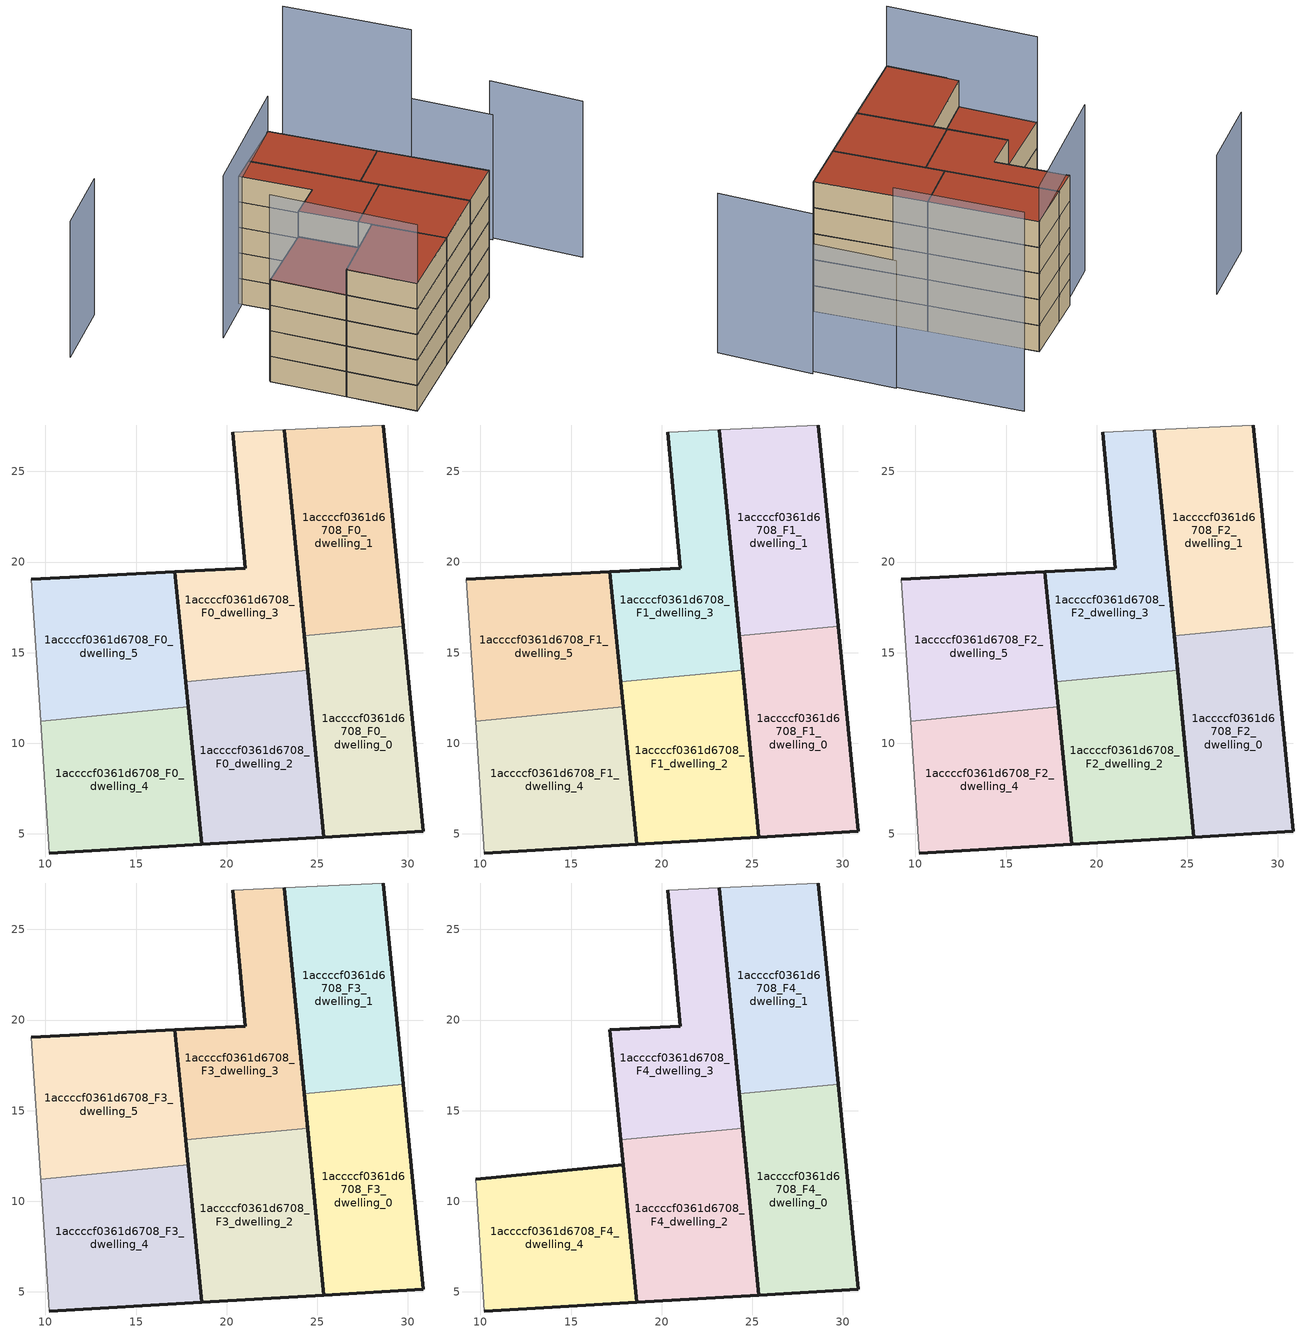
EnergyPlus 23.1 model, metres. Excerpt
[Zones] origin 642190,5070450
1accccf0361d6708_F0_dwelling_0
 floor ground (EU_floor_Construction): 30.83,5.14 29.73,16.47 24.28,15.94 25.36,4.83 z0
 wall outside (EU_wall_Construction): 29.73,16.47 30.83,5.14 25.36,4.83 24.28,15.94 z0:3
 wall to 1accccf0361d6708_F0_dwelling_1 (EU_wall_Construction): 24.28,15.94 29.73,16.47 z0:3
1accccf0361d6708_F0_dwelling_1
 floor ground (EU_floor_Construction): 29.73,16.47 28.64,27.56 23.17,27.3 24.28,15.94 z0
 wall outside (EU_wall_Construction): 24.28,15.94 23.17,27.3 / 28.64,27.56 29.73,16.47 z0:3
 wall adiabatic (EU_wall_Construction): 23.17,27.3 28.64,27.56 z0:3
1accccf0361d6708_F0_dwelling_2
 floor ground (EU_floor_Construction): 25.36,4.83 24.46,14.04 17.73,13.39 18.61,4.44 z0
 wall outside (EU_wall_Construction): 24.46,14.04 25.36,4.83 18.61,4.44 17.73,13.39 z0:3
 wall to 1accccf0361d6708_F0_dwelling_3 (EU_wall_Construction): 17.73,13.39 24.46,14.04 z0:3
1accccf0361d6708_F0_dwelling_3
 floor ground (EU_floor_Construction): 24.46,14.04 23.17,27.3 20.33,27.16 21.03,19.66 17.14,19.46 17.73,13.39 z0
 wall outside (EU_wall_Construction): 23.17,27.3 24.46,14.04 / 17.73,13.39 17.14,19.46 21.03,19.66 20.33,27.16 z0:3
 wall adiabatic (EU_wall_Construction): 20.33,27.16 23.17,27.3 z0:3
1accccf0361d6708_F0_dwelling_4
 floor ground (EU_floor_Construction): 18.61,4.44 17.87,12.01 9.74,11.22 10.22,3.95 z0
 wall outside (EU_wall_Construction): 17.87,12.01 18.61,4.44 10.22,3.95 z0:3
 wall adiabatic (EU_wall_Construction): 10.22,3.95 9.74,11.22 z0:3
 wall to 1accccf0361d6708_F0_dwelling_5 (EU_wall_Construction): 9.74,11.22 17.87,12.01 z0:3
1accccf0361d6708_F0_dwelling_5
 floor ground (EU_floor_Construction): 17.87,12.01 17.14,19.46 9.22,19.06 9.74,11.22 z0
 wall outside (EU_wall_Construction): 9.22,19.06 17.14,19.46 17.87,12.01 z0:3
 wall adiabatic (EU_wall_Construction): 9.74,11.22 9.22,19.06 z0:3
1accccf0361d6708_F1_dwelling_0
 floor to 1accccf0361d6708_F0_dwelling_0 (EU_floor_Construction): 30.83,5.14 29.73,16.47 24.28,15.94 25.36,4.83 z3
 wall outside (EU_wall_Construction): 29.73,16.47 30.83,5.14 25.36,4.83 24.28,15.94 z3:6
 wall to 1accccf0361d6708_F1_dwelling_1 (EU_wall_Construction): 24.28,15.94 29.73,16.47 z3:6
1accccf0361d6708_F1_dwelling_1
 floor to 1accccf0361d6708_F0_dwelling_1 (EU_floor_Construction): 29.73,16.47 28.64,27.56 23.17,27.3 24.28,15.94 z3
 wall outside (EU_wall_Construction): 24.28,15.94 23.17,27.3 / 28.64,27.56 29.73,16.47 z3:6
 wall adiabatic (EU_wall_Construction): 23.17,27.3 28.64,27.56 z3:6
1accccf0361d6708_F1_dwelling_2
 floor to 1accccf0361d6708_F0_dwelling_2 (EU_floor_Construction): 25.36,4.83 24.46,14.04 17.73,13.39 18.61,4.44 z3
 wall outside (EU_wall_Construction): 24.46,14.04 25.36,4.83 18.61,4.44 17.73,13.39 z3:6
 wall to 1accccf0361d6708_F1_dwelling_3 (EU_wall_Construction): 17.73,13.39 24.46,14.04 z3:6
1accccf0361d6708_F1_dwelling_3
 floor to 1accccf0361d6708_F0_dwelling_3 (EU_floor_Construction): 24.46,14.04 23.17,27.3 20.33,27.16 21.03,19.66 17.14,19.46 17.73,13.39 z3
 wall outside (EU_wall_Construction): 23.17,27.3 24.46,14.04 / 17.73,13.39 17.14,19.46 21.03,19.66 20.33,27.16 z3:6
 wall adiabatic (EU_wall_Construction): 20.33,27.16 23.17,27.3 z3:6
1accccf0361d6708_F1_dwelling_4
 floor to 1accccf0361d6708_F0_dwelling_4 (EU_floor_Construction): 18.61,4.44 17.87,12.01 9.74,11.22 10.22,3.95 z3
 wall outside (EU_wall_Construction): 17.87,12.01 18.61,4.44 10.22,3.95 z3:6
 wall adiabatic (EU_wall_Construction): 10.22,3.95 9.74,11.22 z3:6
 wall to 1accccf0361d6708_F1_dwelling_5 (EU_wall_Construction): 9.74,11.22 17.87,12.01 z3:6
1accccf0361d6708_F1_dwelling_5
 floor to 1accccf0361d6708_F0_dwelling_5 (EU_floor_Construction): 17.87,12.01 17.14,19.46 9.22,19.06 9.74,11.22 z3
 wall outside (EU_wall_Construction): 9.22,19.06 17.14,19.46 17.87,12.01 z3:6
 wall adiabatic (EU_wall_Construction): 9.74,11.22 9.22,19.06 z3:6
1accccf0361d6708_F2_dwelling_0
 floor to 1accccf0361d6708_F1_dwelling_0 (EU_floor_Construction): 30.83,5.14 29.73,16.47 24.28,15.94 25.36,4.83 z6
 wall outside (EU_wall_Construction): 29.73,16.47 30.83,5.14 25.36,4.83 24.28,15.94 z6:9
 wall to 1accccf0361d6708_F2_dwelling_1 (EU_wall_Construction): 24.28,15.94 29.73,16.47 z6:9
1accccf0361d6708_F2_dwelling_1
 floor to 1accccf0361d6708_F1_dwelling_1 (EU_floor_Construction): 29.73,16.47 28.64,27.56 23.17,27.3 24.28,15.94 z6
 wall outside (EU_wall_Construction): 24.28,15.94 23.17,27.3 / 28.64,27.56 29.73,16.47 z6:9
 wall adiabatic (EU_wall_Construction): 23.17,27.3 28.64,27.56 z6:9
1accccf0361d6708_F2_dwelling_2
 floor to 1accccf0361d6708_F1_dwelling_2 (EU_floor_Construction): 25.36,4.83 24.46,14.04 17.73,13.39 18.61,4.44 z6
 wall outside (EU_wall_Construction): 24.46,14.04 25.36,4.83 18.61,4.44 17.73,13.39 z6:9
 wall to 1accccf0361d6708_F2_dwelling_3 (EU_wall_Construction): 17.73,13.39 24.46,14.04 z6:9
1accccf0361d6708_F2_dwelling_3
 floor to 1accccf0361d6708_F1_dwelling_3 (EU_floor_Construction): 24.46,14.04 23.17,27.3 20.33,27.16 21.03,19.66 17.14,19.46 17.73,13.39 z6
 wall outside (EU_wall_Construction): 23.17,27.3 24.46,14.04 / 17.73,13.39 17.14,19.46 21.03,19.66 20.33,27.16 z6:9
 wall adiabatic (EU_wall_Construction): 20.33,27.16 23.17,27.3 z6:9
1accccf0361d6708_F2_dwelling_4
 floor to 1accccf0361d6708_F1_dwelling_4 (EU_floor_Construction): 18.61,4.44 17.87,12.01 9.74,11.22 10.22,3.95 z6
 wall outside (EU_wall_Construction): 17.87,12.01 18.61,4.44 10.22,3.95 z6:9
 wall adiabatic (EU_wall_Construction): 10.22,3.95 9.74,11.22 z6:9
 wall to 1accccf0361d6708_F2_dwelling_5 (EU_wall_Construction): 9.74,11.22 17.87,12.01 z6:9
1accccf0361d6708_F2_dwelling_5
 floor to 1accccf0361d6708_F1_dwelling_5 (EU_floor_Construction): 17.87,12.01 17.14,19.46 9.22,19.06 9.74,11.22 z6
 wall outside (EU_wall_Construction): 9.22,19.06 17.14,19.46 17.87,12.01 z6:9
 wall adiabatic (EU_wall_Construction): 9.74,11.22 9.22,19.06 z6:9
1accccf0361d6708_F3_dwelling_0
 floor to 1accccf0361d6708_F2_dwelling_0 (EU_floor_Construction): 30.83,5.14 29.73,16.47 24.28,15.94 25.36,4.83 z9
 wall outside (EU_wall_Construction): 29.73,16.47 30.83,5.14 25.36,4.83 24.28,15.94 z9:12
 wall to 1accccf0361d6708_F3_dwelling_1 (EU_wall_Construction): 24.28,15.94 29.73,16.47 z9:12
1accccf0361d6708_F3_dwelling_1
 floor to 1accccf0361d6708_F2_dwelling_1 (EU_floor_Construction): 29.73,16.47 28.64,27.56 23.17,27.3 24.28,15.94 z9
 wall outside (EU_wall_Construction): 24.28,15.94 23.17,27.3 / 28.64,27.56 29.73,16.47 z9:12
 wall adiabatic (EU_wall_Construction): 23.17,27.3 28.64,27.56 z9:12
1accccf0361d6708_F3_dwelling_2
 floor to 1accccf0361d6708_F2_dwelling_2 (EU_floor_Construction): 25.36,4.83 24.46,14.04 17.73,13.39 18.61,4.44 z9
 wall outside (EU_wall_Construction): 24.46,14.04 25.36,4.83 18.61,4.44 17.73,13.39 z9:12
 wall to 1accccf0361d6708_F3_dwelling_3 (EU_wall_Construction): 17.73,13.39 24.46,14.04 z9:12
1accccf0361d6708_F3_dwelling_3
 floor to 1accccf0361d6708_F2_dwelling_3 (EU_floor_Construction): 24.46,14.04 23.17,27.3 20.33,27.16 21.03,19.66 17.14,19.46 17.73,13.39 z9
 wall outside (EU_wall_Construction): 23.17,27.3 24.46,14.04 / 17.73,13.39 17.14,19.46 21.03,19.66 20.33,27.16 z9:12
 wall adiabatic (EU_wall_Construction): 20.33,27.16 23.17,27.3 z9:12
1accccf0361d6708_F3_dwelling_4
 floor to 1accccf0361d6708_F2_dwelling_4 (EU_floor_Construction): 18.61,4.44 17.87,12.01 9.74,11.22 10.22,3.95 z9
 wall outside (EU_wall_Construction): 17.87,12.01 18.61,4.44 10.22,3.95 z9:12
 wall adiabatic (EU_wall_Construction): 10.22,3.95 9.74,11.22 z9:12
 wall to 1accccf0361d6708_F3_dwelling_5 (EU_wall_Construction): 9.74,11.22 17.87,12.01 z9:12
1accccf0361d6708_F3_dwelling_5
 floor to 1accccf0361d6708_F2_dwelling_5 (EU_floor_Construction): 17.87,12.01 17.14,19.46 9.22,19.06 9.74,11.22 z9
 wall outside (EU_wall_Construction): 9.22,19.06 17.14,19.46 17.87,12.01 z9:12
 wall adiabatic (EU_wall_Construction): 9.74,11.22 9.22,19.06 z9:12
 roof outside (EU_roof_Construction): 17.14,19.46 17.87,12.01 9.74,11.22 9.22,19.06 z12
1accccf0361d6708_F4_dwelling_0
 floor to 1accccf0361d6708_F3_dwelling_0 (EU_floor_Construction): 30.83,5.14 29.73,16.47 24.28,15.94 25.36,4.83 z12
 wall outside (EU_wall_Construction): 29.73,16.47 30.83,5.14 25.36,4.83 24.28,15.94 z12:15
 wall to 1accccf0361d6708_F4_dwelling_1 (EU_wall_Construction): 24.28,15.94 29.73,16.47 z12:15
 roof outside (EU_roof_Construction): 29.73,16.47 30.83,5.14 25.36,4.83 24.28,15.94 z15
1accccf0361d6708_F4_dwelling_1
 floor to 1accccf0361d6708_F3_dwelling_1 (EU_floor_Construction): 29.73,16.47 28.64,27.56 23.17,27.3 24.28,15.94 z12
 wall outside (EU_wall_Construction): 24.28,15.94 23.17,27.3 / 28.64,27.56 29.73,16.47 z12:15
 wall adiabatic (EU_wall_Construction): 23.17,27.3 28.64,27.56 z12:15
 roof outside (EU_roof_Construction): 28.64,27.56 29.73,16.47 24.28,15.94 23.17,27.3 z15
1accccf0361d6708_F4_dwelling_2
 floor to 1accccf0361d6708_F3_dwelling_2 (EU_floor_Construction): 25.36,4.83 24.46,14.04 17.73,13.39 18.61,4.44 z12
 wall outside (EU_wall_Construction): 24.46,14.04 25.36,4.83 18.61,4.44 17.73,13.39 z12:15
 wall to 1accccf0361d6708_F4_dwelling_3 (EU_wall_Construction): 17.73,13.39 24.46,14.04 z12:15
 roof outside (EU_roof_Construction): 24.46,14.04 25.36,4.83 18.61,4.44 17.73,13.39 z15
1accccf0361d6708_F4_dwelling_3
 floor to 1accccf0361d6708_F3_dwelling_3 (EU_floor_Construction): 24.46,14.04 23.17,27.3 20.33,27.16 21.03,19.66 17.14,19.46 17.73,13.39 z12
 wall outside (EU_wall_Construction): 23.17,27.3 24.46,14.04 / 17.73,13.39 17.14,19.46 21.03,19.66 20.33,27.16 z12:15
 wall adiabatic (EU_wall_Construction): 20.33,27.16 23.17,27.3 z12:15
 roof outside (EU_roof_Construction): 23.17,27.3 24.46,14.04 17.73,13.39 17.14,19.46 21.03,19.66 20.33,27.16 z15
1accccf0361d6708_F4_dwelling_4
 floor to 1accccf0361d6708_F3_dwelling_4 (EU_floor_Construction): 18.61,4.44 17.87,12.01 9.74,11.22 10.22,3.95 z12
 wall outside (EU_wall_Construction): 9.74,11.22 17.87,12.01 18.61,4.44 10.22,3.95 z12:15
 wall adiabatic (EU_wall_Construction): 10.22,3.95 9.74,11.22 z12:15
 roof outside (EU_roof_Construction): 17.87,12.01 18.61,4.44 10.22,3.95 9.74,11.22 z15
shading: 40.77,-0.52 40.44,9.16 z0:18.4; 40.14,8.72 39.63,17.45 z0:14.7; 9.37,19.16 10.22,3.95 z0:21.9; 28.64,27.56 14.38,26.2 z0:19.1; 39.46,17.04 38.36,30.13 z0:22.9; 13.13,39.28 5.55,38.6 z0:16
[Building]
EU S2 Campaign: North Axis=0; Terrain=City; Solar Distribution=FullExterior
[Site:Location]
Lyon-Bron: Latitude=45.75; Longitude=5; Time Zone=1; Elevation=198
[SizingPeriod:WeatherFileDays]
AnnualSizingPeriod: Begin Month=1; Begin Day of Month=1; End Month=12; End Day of Month=31; Day of Week for Start Day=Monday; Use Weather File Daylight Saving Period=No; Use Weather File Rain and Snow Indicators=No
[MATERIAL]
EU_InternalMass_Material: Roughness=MediumRough; Thickness=0.1; Conductivity=1; Density=1800; Specific Heat=900; Thermal Absorptance=0.9; Solar Absorptance=0.7; Visible Absorptance=0.7
[MATERIAL:NOMASS] Roughness=MediumRough; Thermal Absorptance=0.9; Solar Absorptance=0.7; Visible Absorptance=0.7
Name | Thermal Resistance
EU_wall_NoMass | 0.776494
EU_roof_NoMass | 0.486893
EU_floor_NoMass | 0.421597
[CONSTRUCTION]
EU_wall_Construction: EU_wall_NoMass
EU_roof_Construction: EU_roof_NoMass
EU_floor_Construction: EU_floor_NoMass
EU_InternalMass_Construction: EU_InternalMass_Material
[ZONE] Type=1; Multiplier=1; Ceiling Height=autocalculate; Floor Area=autocalculate; Part of Total Floor Area=Yes
Name | Volume
1accccf0361d6708_F0_dwelling_0; 1accccf0361d6708_F1_dwelling_0; 1accccf0361d6708_F2_dwelling_0; 1accccf0361d6708_F3_dwelling_0; 1accccf0361d6708_F4_dwelling_0 | 185.112
1accccf0361d6708_F0_dwelling_1; 1accccf0361d6708_F1_dwelling_1; 1accccf0361d6708_F2_dwelling_1; 1accccf0361d6708_F3_dwelling_1; 1accccf0361d6708_F4_dwelling_1 | 185.128
1accccf0361d6708_F0_dwelling_2; 1accccf0361d6708_F1_dwelling_2; 1accccf0361d6708_F2_dwelling_2; 1accccf0361d6708_F3_dwelling_2; 1accccf0361d6708_F4_dwelling_2 | 185.106
1accccf0361d6708_F0_dwelling_3; 1accccf0361d6708_F1_dwelling_3; 1accccf0361d6708_F2_dwelling_3; 1accccf0361d6708_F3_dwelling_3; 1accccf0361d6708_F4_dwelling_3 | 185.104
1accccf0361d6708_F0_dwelling_4; 1accccf0361d6708_F1_dwelling_4; 1accccf0361d6708_F2_dwelling_4; 1accccf0361d6708_F3_dwelling_4; 1accccf0361d6708_F4_dwelling_4 | 185.116
1accccf0361d6708_F0_dwelling_5; 1accccf0361d6708_F1_dwelling_5; 1accccf0361d6708_F2_dwelling_5; 1accccf0361d6708_F3_dwelling_5 | 185.095
[INTERNALMASS] Construction=EU_InternalMass_Construction
Name | Zone or ZoneList | Surface Area
1accccf0361d6708_F0_dwelling_0_EU_InternalMass | 1accccf0361d6708_F0_dwelling_0 | 61.7042
1accccf0361d6708_F0_dwelling_1_EU_InternalMass | 1accccf0361d6708_F0_dwelling_1 | 61.7096
1accccf0361d6708_F0_dwelling_2_EU_InternalMass | 1accccf0361d6708_F0_dwelling_2 | 61.7024
1accccf0361d6708_F0_dwelling_3_EU_InternalMass | 1accccf0361d6708_F0_dwelling_3 | 61.7017
1accccf0361d6708_F0_dwelling_4_EU_InternalMass | 1accccf0361d6708_F0_dwelling_4 | 61.7052
1accccf0361d6708_F0_dwelling_5_EU_InternalMass | 1accccf0361d6708_F0_dwelling_5 | 61.6988
1accccf0361d6708_F1_dwelling_0_EU_InternalMass | 1accccf0361d6708_F1_dwelling_0 | 61.7042
1accccf0361d6708_F1_dwelling_1_EU_InternalMass | 1accccf0361d6708_F1_dwelling_1 | 61.7096
1accccf0361d6708_F1_dwelling_2_EU_InternalMass | 1accccf0361d6708_F1_dwelling_2 | 61.7024
1accccf0361d6708_F1_dwelling_3_EU_InternalMass | 1accccf0361d6708_F1_dwelling_3 | 61.7017
1accccf0361d6708_F1_dwelling_4_EU_InternalMass | 1accccf0361d6708_F1_dwelling_4 | 61.7052
1accccf0361d6708_F1_dwelling_5_EU_InternalMass | 1accccf0361d6708_F1_dwelling_5 | 61.6988
1accccf0361d6708_F2_dwelling_0_EU_InternalMass | 1accccf0361d6708_F2_dwelling_0 | 61.7042
1accccf0361d6708_F2_dwelling_1_EU_InternalMass | 1accccf0361d6708_F2_dwelling_1 | 61.7096
1accccf0361d6708_F2_dwelling_2_EU_InternalMass | 1accccf0361d6708_F2_dwelling_2 | 61.7024
1accccf0361d6708_F2_dwelling_3_EU_InternalMass | 1accccf0361d6708_F2_dwelling_3 | 61.7017
1accccf0361d6708_F2_dwelling_4_EU_InternalMass | 1accccf0361d6708_F2_dwelling_4 | 61.7052
1accccf0361d6708_F2_dwelling_5_EU_InternalMass | 1accccf0361d6708_F2_dwelling_5 | 61.6988
1accccf0361d6708_F3_dwelling_0_EU_InternalMass | 1accccf0361d6708_F3_dwelling_0 | 61.7042
1accccf0361d6708_F3_dwelling_1_EU_InternalMass | 1accccf0361d6708_F3_dwelling_1 | 61.7096
1accccf0361d6708_F3_dwelling_2_EU_InternalMass | 1accccf0361d6708_F3_dwelling_2 | 61.7024
1accccf0361d6708_F3_dwelling_3_EU_InternalMass | 1accccf0361d6708_F3_dwelling_3 | 61.7017
1accccf0361d6708_F3_dwelling_4_EU_InternalMass | 1accccf0361d6708_F3_dwelling_4 | 61.7052
1accccf0361d6708_F3_dwelling_5_EU_InternalMass | 1accccf0361d6708_F3_dwelling_5 | 61.6988
1accccf0361d6708_F4_dwelling_0_EU_InternalMass | 1accccf0361d6708_F4_dwelling_0 | 104.216
1accccf0361d6708_F4_dwelling_1_EU_InternalMass | 1accccf0361d6708_F4_dwelling_1 | 80.8888
1accccf0361d6708_F4_dwelling_2_EU_InternalMass | 1accccf0361d6708_F4_dwelling_2 | 61.7055
1accccf0361d6708_F4_dwelling_3_EU_InternalMass | 1accccf0361d6708_F4_dwelling_3 | 61.6979
1accccf0361d6708_F4_dwelling_4_EU_InternalMass | 1accccf0361d6708_F4_dwelling_4 | 61.7036
[OTHEREQUIPMENT] Fuel Type=Electricity; Design Level Calculation Method=Watts/Area; Power per Zone Floor Area=1; Fraction Latent=0; Fraction Radiant=0; Fraction Lost=0; Carbon Dioxide Generation Rate=0; EndUse Subcategory=EU_Step8_InternalGains
Name | Zone or ZoneList or Space or SpaceList | Schedule
EU_Step8_InternalGain_1accccf0361d6708_F0_dwelling_0_f000 | 1accccf0361d6708_F0_dwelling_0 | EU_Step8_GainSchedule_1accccf0361d6708_F0_dwelling_0_f000
EU_Step8_InternalGain_1accccf0361d6708_F0_dwelling_1_f000 | 1accccf0361d6708_F0_dwelling_1 | EU_Step8_GainSchedule_1accccf0361d6708_F0_dwelling_1_f000
EU_Step8_InternalGain_1accccf0361d6708_F0_dwelling_2_f000 | 1accccf0361d6708_F0_dwelling_2 | EU_Step8_GainSchedule_1accccf0361d6708_F0_dwelling_2_f000
EU_Step8_InternalGain_1accccf0361d6708_F0_dwelling_3_f000 | 1accccf0361d6708_F0_dwelling_3 | EU_Step8_GainSchedule_1accccf0361d6708_F0_dwelling_3_f000
EU_Step8_InternalGain_1accccf0361d6708_F0_dwelling_4_f000 | 1accccf0361d6708_F0_dwelling_4 | EU_Step8_GainSchedule_1accccf0361d6708_F0_dwelling_4_f000
EU_Step8_InternalGain_1accccf0361d6708_F0_dwelling_5_f000 | 1accccf0361d6708_F0_dwelling_5 | EU_Step8_GainSchedule_1accccf0361d6708_F0_dwelling_5_f000
EU_Step8_InternalGain_1accccf0361d6708_F1_dwelling_0_f000 | 1accccf0361d6708_F1_dwelling_0 | EU_Step8_GainSchedule_1accccf0361d6708_F1_dwelling_0_f000
EU_Step8_InternalGain_1accccf0361d6708_F1_dwelling_1_f000 | 1accccf0361d6708_F1_dwelling_1 | EU_Step8_GainSchedule_1accccf0361d6708_F1_dwelling_1_f000
EU_Step8_InternalGain_1accccf0361d6708_F1_dwelling_2_f000 | 1accccf0361d6708_F1_dwelling_2 | EU_Step8_GainSchedule_1accccf0361d6708_F1_dwelling_2_f000
EU_Step8_InternalGain_1accccf0361d6708_F1_dwelling_3_f000 | 1accccf0361d6708_F1_dwelling_3 | EU_Step8_GainSchedule_1accccf0361d6708_F1_dwelling_3_f000
EU_Step8_InternalGain_1accccf0361d6708_F1_dwelling_4_f000 | 1accccf0361d6708_F1_dwelling_4 | EU_Step8_GainSchedule_1accccf0361d6708_F1_dwelling_4_f000
EU_Step8_InternalGain_1accccf0361d6708_F1_dwelling_5_f000 | 1accccf0361d6708_F1_dwelling_5 | EU_Step8_GainSchedule_1accccf0361d6708_F1_dwelling_5_f000
EU_Step8_InternalGain_1accccf0361d6708_F2_dwelling_0_f000 | 1accccf0361d6708_F2_dwelling_0 | EU_Step8_GainSchedule_1accccf0361d6708_F2_dwelling_0_f000
EU_Step8_InternalGain_1accccf0361d6708_F2_dwelling_1_f000 | 1accccf0361d6708_F2_dwelling_1 | EU_Step8_GainSchedule_1accccf0361d6708_F2_dwelling_1_f000
EU_Step8_InternalGain_1accccf0361d6708_F2_dwelling_2_f000 | 1accccf0361d6708_F2_dwelling_2 | EU_Step8_GainSchedule_1accccf0361d6708_F2_dwelling_2_f000
EU_Step8_InternalGain_1accccf0361d6708_F2_dwelling_3_f000 | 1accccf0361d6708_F2_dwelling_3 | EU_Step8_GainSchedule_1accccf0361d6708_F2_dwelling_3_f000
EU_Step8_InternalGain_1accccf0361d6708_F2_dwelling_4_f000 | 1accccf0361d6708_F2_dwelling_4 | EU_Step8_GainSchedule_1accccf0361d6708_F2_dwelling_4_f000
EU_Step8_InternalGain_1accccf0361d6708_F2_dwelling_5_f000 | 1accccf0361d6708_F2_dwelling_5 | EU_Step8_GainSchedule_1accccf0361d6708_F2_dwelling_5_f000
EU_Step8_InternalGain_1accccf0361d6708_F3_dwelling_0_f000 | 1accccf0361d6708_F3_dwelling_0 | EU_Step8_GainSchedule_1accccf0361d6708_F3_dwelling_0_f000
EU_Step8_InternalGain_1accccf0361d6708_F3_dwelling_1_f000 | 1accccf0361d6708_F3_dwelling_1 | EU_Step8_GainSchedule_1accccf0361d6708_F3_dwelling_1_f000
EU_Step8_InternalGain_1accccf0361d6708_F3_dwelling_2_f000 | 1accccf0361d6708_F3_dwelling_2 | EU_Step8_GainSchedule_1accccf0361d6708_F3_dwelling_2_f000
EU_Step8_InternalGain_1accccf0361d6708_F3_dwelling_3_f000 | 1accccf0361d6708_F3_dwelling_3 | EU_Step8_GainSchedule_1accccf0361d6708_F3_dwelling_3_f000
EU_Step8_InternalGain_1accccf0361d6708_F3_dwelling_4_f000 | 1accccf0361d6708_F3_dwelling_4 | EU_Step8_GainSchedule_1accccf0361d6708_F3_dwelling_4_f000
EU_Step8_InternalGain_1accccf0361d6708_F3_dwelling_5_f000 | 1accccf0361d6708_F3_dwelling_5 | EU_Step8_GainSchedule_1accccf0361d6708_F3_dwelling_5_f000
EU_Step8_InternalGain_1accccf0361d6708_F4_dwelling_0_f000 | 1accccf0361d6708_F4_dwelling_0 | EU_Step8_GainSchedule_1accccf0361d6708_F4_dwelling_0_f000
EU_Step8_InternalGain_1accccf0361d6708_F4_dwelling_1_f000 | 1accccf0361d6708_F4_dwelling_1 | EU_Step8_GainSchedule_1accccf0361d6708_F4_dwelling_1_f000
EU_Step8_InternalGain_1accccf0361d6708_F4_dwelling_2_f000 | 1accccf0361d6708_F4_dwelling_2 | EU_Step8_GainSchedule_1accccf0361d6708_F4_dwelling_2_f000
EU_Step8_InternalGain_1accccf0361d6708_F4_dwelling_3_f000 | 1accccf0361d6708_F4_dwelling_3 | EU_Step8_GainSchedule_1accccf0361d6708_F4_dwelling_3_f000
EU_Step8_InternalGain_1accccf0361d6708_F4_dwelling_4_f000 | 1accccf0361d6708_F4_dwelling_4 | EU_Step8_GainSchedule_1accccf0361d6708_F4_dwelling_4_f000
[ZONEVENTILATION:DESIGNFLOWRATE] Schedule=EU_AlwaysOn; Design Flow Rate Calculation Method=AirChanges/Hour; Air Changes per Hour=0.693814; Ventilation Type=Natural; Fan Pressure Rise=0; Fan Total Efficiency=1; Constant Term Coefficient=1; Temperature Term Coefficient=0; Velocity Term Coefficient=0; Velocity Squared Term Coefficient=0; Minimum Indoor Temperature=-100; Maximum Indoor Temperature=100; Delta Temperature=-100; Minimum Outdoor Temperature=-100; Maximum Outdoor Temperature=100; Maximum Wind Speed=40
Name | Zone or ZoneList or Space or SpaceList
EU_ConstantAir_1accccf0361d6708_F0_dwelling_0 | 1accccf0361d6708_F0_dwelling_0
EU_ConstantAir_1accccf0361d6708_F0_dwelling_1 | 1accccf0361d6708_F0_dwelling_1
EU_ConstantAir_1accccf0361d6708_F0_dwelling_2 | 1accccf0361d6708_F0_dwelling_2
EU_ConstantAir_1accccf0361d6708_F0_dwelling_3 | 1accccf0361d6708_F0_dwelling_3
EU_ConstantAir_1accccf0361d6708_F0_dwelling_4 | 1accccf0361d6708_F0_dwelling_4
EU_ConstantAir_1accccf0361d6708_F0_dwelling_5 | 1accccf0361d6708_F0_dwelling_5
EU_ConstantAir_1accccf0361d6708_F1_dwelling_0 | 1accccf0361d6708_F1_dwelling_0
EU_ConstantAir_1accccf0361d6708_F1_dwelling_1 | 1accccf0361d6708_F1_dwelling_1
EU_ConstantAir_1accccf0361d6708_F1_dwelling_2 | 1accccf0361d6708_F1_dwelling_2
EU_ConstantAir_1accccf0361d6708_F1_dwelling_3 | 1accccf0361d6708_F1_dwelling_3
EU_ConstantAir_1accccf0361d6708_F1_dwelling_4 | 1accccf0361d6708_F1_dwelling_4
EU_ConstantAir_1accccf0361d6708_F1_dwelling_5 | 1accccf0361d6708_F1_dwelling_5
EU_ConstantAir_1accccf0361d6708_F2_dwelling_0 | 1accccf0361d6708_F2_dwelling_0
EU_ConstantAir_1accccf0361d6708_F2_dwelling_1 | 1accccf0361d6708_F2_dwelling_1
EU_ConstantAir_1accccf0361d6708_F2_dwelling_2 | 1accccf0361d6708_F2_dwelling_2
EU_ConstantAir_1accccf0361d6708_F2_dwelling_3 | 1accccf0361d6708_F2_dwelling_3
EU_ConstantAir_1accccf0361d6708_F2_dwelling_4 | 1accccf0361d6708_F2_dwelling_4
EU_ConstantAir_1accccf0361d6708_F2_dwelling_5 | 1accccf0361d6708_F2_dwelling_5
EU_ConstantAir_1accccf0361d6708_F3_dwelling_0 | 1accccf0361d6708_F3_dwelling_0
EU_ConstantAir_1accccf0361d6708_F3_dwelling_1 | 1accccf0361d6708_F3_dwelling_1
EU_ConstantAir_1accccf0361d6708_F3_dwelling_2 | 1accccf0361d6708_F3_dwelling_2
EU_ConstantAir_1accccf0361d6708_F3_dwelling_3 | 1accccf0361d6708_F3_dwelling_3
EU_ConstantAir_1accccf0361d6708_F3_dwelling_4 | 1accccf0361d6708_F3_dwelling_4
EU_ConstantAir_1accccf0361d6708_F3_dwelling_5 | 1accccf0361d6708_F3_dwelling_5
EU_ConstantAir_1accccf0361d6708_F4_dwelling_0 | 1accccf0361d6708_F4_dwelling_0
EU_ConstantAir_1accccf0361d6708_F4_dwelling_1 | 1accccf0361d6708_F4_dwelling_1
EU_ConstantAir_1accccf0361d6708_F4_dwelling_2 | 1accccf0361d6708_F4_dwelling_2
EU_ConstantAir_1accccf0361d6708_F4_dwelling_3 | 1accccf0361d6708_F4_dwelling_3
EU_ConstantAir_1accccf0361d6708_F4_dwelling_4 | 1accccf0361d6708_F4_dwelling_4
[HVACTEMPLATE:THERMOSTAT] Constant Heating Setpoint=20; Constant Cooling Setpoint=50
EU_HeatOnly_1accccf0361d6708_F0_dwelling_0; EU_HeatOnly_1accccf0361d6708_F0_dwelling_1; EU_HeatOnly_1accccf0361d6708_F0_dwelling_2; EU_HeatOnly_1accccf0361d6708_F0_dwelling_3; EU_HeatOnly_1accccf0361d6708_F0_dwelling_4; EU_HeatOnly_1accccf0361d6708_F0_dwelling_5; EU_HeatOnly_1accccf0361d6708_F1_dwelling_0; EU_HeatOnly_1accccf0361d6708_F1_dwelling_1; EU_HeatOnly_1accccf0361d6708_F1_dwelling_2; EU_HeatOnly_1accccf0361d6708_F1_dwelling_3; EU_HeatOnly_1accccf0361d6708_F1_dwelling_4; EU_HeatOnly_1accccf0361d6708_F1_dwelling_5; EU_HeatOnly_1accccf0361d6708_F2_dwelling_0; EU_HeatOnly_1accccf0361d6708_F2_dwelling_1; EU_HeatOnly_1accccf0361d6708_F2_dwelling_2; EU_HeatOnly_1accccf0361d6708_F2_dwelling_3; EU_HeatOnly_1accccf0361d6708_F2_dwelling_4; EU_HeatOnly_1accccf0361d6708_F2_dwelling_5; EU_HeatOnly_1accccf0361d6708_F3_dwelling_0; EU_HeatOnly_1accccf0361d6708_F3_dwelling_1; EU_HeatOnly_1accccf0361d6708_F3_dwelling_2; EU_HeatOnly_1accccf0361d6708_F3_dwelling_3; EU_HeatOnly_1accccf0361d6708_F3_dwelling_4; EU_HeatOnly_1accccf0361d6708_F3_dwelling_5; EU_HeatOnly_1accccf0361d6708_F4_dwelling_0; EU_HeatOnly_1accccf0361d6708_F4_dwelling_1; EU_HeatOnly_1accccf0361d6708_F4_dwelling_2; EU_HeatOnly_1accccf0361d6708_F4_dwelling_3; EU_HeatOnly_1accccf0361d6708_F4_dwelling_4
[HVACTEMPLATE:ZONE:IDEALLOADSAIRSYSTEM] System Availability Schedule=EU_AlwaysOn; Maximum Heating Supply Air Temperature=50; Minimum Cooling Supply Air Temperature=13; Maximum Heating Supply Air Humidity Ratio=0.0156; Minimum Cooling Supply Air Humidity Ratio=0.0077; Heating Limit=NoLimit; Cooling Limit=NoLimit; Heating Availability Schedule=EU_AlwaysOn; Cooling Availability Schedule=EU_CoolingOff; Dehumidification Control Type=ConstantSensibleHeatRatio; Cooling Sensible Heat Ratio=0.7; Dehumidification Setpoint=60; Humidification Control Type=None; Humidification Setpoint=30; Outdoor Air Method=None; Outdoor Air Flow Rate per Person=0.00944; Outdoor Air Flow Rate per Zone Floor Area=0; Outdoor Air Flow Rate per Zone=0; Demand Controlled Ventilation Type=None; Outdoor Air Economizer Type=NoEconomizer; Heat Recovery Type=None; Sensible Heat Recovery Effectiveness=0.7; Latent Heat Recovery Effectiveness=0.65
Name | Template Thermostat
1accccf0361d6708_F0_dwelling_0 | EU_HeatOnly_1accccf0361d6708_F0_dwelling_0
1accccf0361d6708_F0_dwelling_1 | EU_HeatOnly_1accccf0361d6708_F0_dwelling_1
1accccf0361d6708_F0_dwelling_2 | EU_HeatOnly_1accccf0361d6708_F0_dwelling_2
1accccf0361d6708_F0_dwelling_3 | EU_HeatOnly_1accccf0361d6708_F0_dwelling_3
1accccf0361d6708_F0_dwelling_4 | EU_HeatOnly_1accccf0361d6708_F0_dwelling_4
1accccf0361d6708_F0_dwelling_5 | EU_HeatOnly_1accccf0361d6708_F0_dwelling_5
1accccf0361d6708_F1_dwelling_0 | EU_HeatOnly_1accccf0361d6708_F1_dwelling_0
1accccf0361d6708_F1_dwelling_1 | EU_HeatOnly_1accccf0361d6708_F1_dwelling_1
1accccf0361d6708_F1_dwelling_2 | EU_HeatOnly_1accccf0361d6708_F1_dwelling_2
1accccf0361d6708_F1_dwelling_3 | EU_HeatOnly_1accccf0361d6708_F1_dwelling_3
1accccf0361d6708_F1_dwelling_4 | EU_HeatOnly_1accccf0361d6708_F1_dwelling_4
1accccf0361d6708_F1_dwelling_5 | EU_HeatOnly_1accccf0361d6708_F1_dwelling_5
1accccf0361d6708_F2_dwelling_0 | EU_HeatOnly_1accccf0361d6708_F2_dwelling_0
1accccf0361d6708_F2_dwelling_1 | EU_HeatOnly_1accccf0361d6708_F2_dwelling_1
1accccf0361d6708_F2_dwelling_2 | EU_HeatOnly_1accccf0361d6708_F2_dwelling_2
1accccf0361d6708_F2_dwelling_3 | EU_HeatOnly_1accccf0361d6708_F2_dwelling_3
1accccf0361d6708_F2_dwelling_4 | EU_HeatOnly_1accccf0361d6708_F2_dwelling_4
1accccf0361d6708_F2_dwelling_5 | EU_HeatOnly_1accccf0361d6708_F2_dwelling_5
1accccf0361d6708_F3_dwelling_0 | EU_HeatOnly_1accccf0361d6708_F3_dwelling_0
1accccf0361d6708_F3_dwelling_1 | EU_HeatOnly_1accccf0361d6708_F3_dwelling_1
1accccf0361d6708_F3_dwelling_2 | EU_HeatOnly_1accccf0361d6708_F3_dwelling_2
1accccf0361d6708_F3_dwelling_3 | EU_HeatOnly_1accccf0361d6708_F3_dwelling_3
1accccf0361d6708_F3_dwelling_4 | EU_HeatOnly_1accccf0361d6708_F3_dwelling_4
1accccf0361d6708_F3_dwelling_5 | EU_HeatOnly_1accccf0361d6708_F3_dwelling_5
1accccf0361d6708_F4_dwelling_0 | EU_HeatOnly_1accccf0361d6708_F4_dwelling_0
1accccf0361d6708_F4_dwelling_1 | EU_HeatOnly_1accccf0361d6708_F4_dwelling_1
1accccf0361d6708_F4_dwelling_2 | EU_HeatOnly_1accccf0361d6708_F4_dwelling_2
1accccf0361d6708_F4_dwelling_3 | EU_HeatOnly_1accccf0361d6708_F4_dwelling_3
1accccf0361d6708_F4_dwelling_4 | EU_HeatOnly_1accccf0361d6708_F4_dwelling_4
[SIZING:ZONE] Zone Cooling Design Supply Air Temperature Input Method=SupplyAirTemperature; Zone Cooling Design Supply Air Temperature=13; Zone Heating Design Supply Air Temperature Input Method=SupplyAirTemperature; Zone Heating Design Supply Air Temperature=50; Zone Cooling Design Supply Air Humidity Ratio=0.008; Zone Heating Design Supply Air Humidity Ratio=0.008; Cooling Design Air Flow Method=DesignDay; Cooling Design Air Flow Rate=0; Cooling Minimum Air Flow per Zone Floor Area=0.000762; Cooling Minimum Air Flow=0; Cooling Minimum Air Flow Fraction=0.2; Heating Design Air Flow Method=DesignDay; Heating Design Air Flow Rate=0; Heating Maximum Air Flow per Zone Floor Area=0.002032; Heating Maximum Air Flow=0.141576; Heating Maximum Air Flow Fraction=0.3; Account for Dedicated Outdoor Air System=No; Dedicated Outdoor Air System Control Strategy=NeutralSupplyAir; Dedicated Outdoor Air Low Setpoint Temperature for Design=autosize; Dedicated Outdoor Air High Setpoint Temperature for Design=autosize; Zone Load Sizing Method=Sensible Load Only No Latent Load; Zone Latent Cooling Design Supply Air Humidity Ratio Input Method=HumidityRatioDifference; Zone Cooling Design Supply Air Humidity Ratio Difference=0.005; Zone Latent Heating Design Supply Air Humidity Ratio Input Method=HumidityRatioDifference; Zone Humidification Design Supply Air Humidity Ratio Difference=0.005
1accccf0361d6708_F0_dwelling_0; 1accccf0361d6708_F0_dwelling_1; 1accccf0361d6708_F0_dwelling_2; 1accccf0361d6708_F0_dwelling_3; 1accccf0361d6708_F0_dwelling_4; 1accccf0361d6708_F0_dwelling_5; 1accccf0361d6708_F1_dwelling_0; 1accccf0361d6708_F1_dwelling_1; 1accccf0361d6708_F1_dwelling_2; 1accccf0361d6708_F1_dwelling_3; 1accccf0361d6708_F1_dwelling_4; 1accccf0361d6708_F1_dwelling_5; 1accccf0361d6708_F2_dwelling_0; 1accccf0361d6708_F2_dwelling_1; 1accccf0361d6708_F2_dwelling_2; 1accccf0361d6708_F2_dwelling_3; 1accccf0361d6708_F2_dwelling_4; 1accccf0361d6708_F2_dwelling_5; 1accccf0361d6708_F3_dwelling_0; 1accccf0361d6708_F3_dwelling_1; 1accccf0361d6708_F3_dwelling_2; 1accccf0361d6708_F3_dwelling_3; 1accccf0361d6708_F3_dwelling_4; 1accccf0361d6708_F3_dwelling_5; 1accccf0361d6708_F4_dwelling_0; 1accccf0361d6708_F4_dwelling_1; 1accccf0361d6708_F4_dwelling_2; 1accccf0361d6708_F4_dwelling_3; 1accccf0361d6708_F4_dwelling_4
[SCHEDULE:CONSTANT]
Name | Hourly Value
EU_AlwaysOn | 1
EU_CoolingOff | 0
[SCHEDULE:FILE] Column Number=1; Rows to Skip at Top=0; Number of Hours of Data=8760; Column Separator=Comma; Interpolate to Timestep=No; Minutes per Item=60; Adjust Schedule for Daylight Savings=Yes
Name | File
EU_Step8_GainSchedule_1accccf0361d6708_F0_dwelling_0_f000 | ../../schedules/1accccf0361d6708/1accccf0361d6708_F0_dwelling_0_f000_gain.csv
EU_Step8_GainSchedule_1accccf0361d6708_F0_dwelling_1_f000 | ../../schedules/1accccf0361d6708/1accccf0361d6708_F0_dwelling_1_f000_gain.csv
EU_Step8_GainSchedule_1accccf0361d6708_F0_dwelling_2_f000 | ../../schedules/1accccf0361d6708/1accccf0361d6708_F0_dwelling_2_f000_gain.csv
EU_Step8_GainSchedule_1accccf0361d6708_F0_dwelling_3_f000 | ../../schedules/1accccf0361d6708/1accccf0361d6708_F0_dwelling_3_f000_gain.csv
EU_Step8_GainSchedule_1accccf0361d6708_F0_dwelling_4_f000 | ../../schedules/1accccf0361d6708/1accccf0361d6708_F0_dwelling_4_f000_gain.csv
EU_Step8_GainSchedule_1accccf0361d6708_F0_dwelling_5_f000 | ../../schedules/1accccf0361d6708/1accccf0361d6708_F0_dwelling_5_f000_gain.csv
EU_Step8_GainSchedule_1accccf0361d6708_F1_dwelling_0_f000 | ../../schedules/1accccf0361d6708/1accccf0361d6708_F1_dwelling_0_f000_gain.csv
EU_Step8_GainSchedule_1accccf0361d6708_F1_dwelling_1_f000 | ../../schedules/1accccf0361d6708/1accccf0361d6708_F1_dwelling_1_f000_gain.csv
EU_Step8_GainSchedule_1accccf0361d6708_F1_dwelling_2_f000 | ../../schedules/1accccf0361d6708/1accccf0361d6708_F1_dwelling_2_f000_gain.csv
EU_Step8_GainSchedule_1accccf0361d6708_F1_dwelling_3_f000 | ../../schedules/1accccf0361d6708/1accccf0361d6708_F1_dwelling_3_f000_gain.csv
EU_Step8_GainSchedule_1accccf0361d6708_F1_dwelling_4_f000 | ../../schedules/1accccf0361d6708/1accccf0361d6708_F1_dwelling_4_f000_gain.csv
EU_Step8_GainSchedule_1accccf0361d6708_F1_dwelling_5_f000 | ../../schedules/1accccf0361d6708/1accccf0361d6708_F1_dwelling_5_f000_gain.csv
EU_Step8_GainSchedule_1accccf0361d6708_F2_dwelling_0_f000 | ../../schedules/1accccf0361d6708/1accccf0361d6708_F2_dwelling_0_f000_gain.csv
EU_Step8_GainSchedule_1accccf0361d6708_F2_dwelling_1_f000 | ../../schedules/1accccf0361d6708/1accccf0361d6708_F2_dwelling_1_f000_gain.csv
EU_Step8_GainSchedule_1accccf0361d6708_F2_dwelling_2_f000 | ../../schedules/1accccf0361d6708/1accccf0361d6708_F2_dwelling_2_f000_gain.csv
EU_Step8_GainSchedule_1accccf0361d6708_F2_dwelling_3_f000 | ../../schedules/1accccf0361d6708/1accccf0361d6708_F2_dwelling_3_f000_gain.csv
EU_Step8_GainSchedule_1accccf0361d6708_F2_dwelling_4_f000 | ../../schedules/1accccf0361d6708/1accccf0361d6708_F2_dwelling_4_f000_gain.csv
EU_Step8_GainSchedule_1accccf0361d6708_F2_dwelling_5_f000 | ../../schedules/1accccf0361d6708/1accccf0361d6708_F2_dwelling_5_f000_gain.csv
EU_Step8_GainSchedule_1accccf0361d6708_F3_dwelling_0_f000 | ../../schedules/1accccf0361d6708/1accccf0361d6708_F3_dwelling_0_f000_gain.csv
EU_Step8_GainSchedule_1accccf0361d6708_F3_dwelling_1_f000 | ../../schedules/1accccf0361d6708/1accccf0361d6708_F3_dwelling_1_f000_gain.csv
EU_Step8_GainSchedule_1accccf0361d6708_F3_dwelling_2_f000 | ../../schedules/1accccf0361d6708/1accccf0361d6708_F3_dwelling_2_f000_gain.csv
EU_Step8_GainSchedule_1accccf0361d6708_F3_dwelling_3_f000 | ../../schedules/1accccf0361d6708/1accccf0361d6708_F3_dwelling_3_f000_gain.csv
EU_Step8_GainSchedule_1accccf0361d6708_F3_dwelling_4_f000 | ../../schedules/1accccf0361d6708/1accccf0361d6708_F3_dwelling_4_f000_gain.csv
EU_Step8_GainSchedule_1accccf0361d6708_F3_dwelling_5_f000 | ../../schedules/1accccf0361d6708/1accccf0361d6708_F3_dwelling_5_f000_gain.csv
EU_Step8_GainSchedule_1accccf0361d6708_F4_dwelling_0_f000 | ../../schedules/1accccf0361d6708/1accccf0361d6708_F4_dwelling_0_f000_gain.csv
EU_Step8_GainSchedule_1accccf0361d6708_F4_dwelling_1_f000 | ../../schedules/1accccf0361d6708/1accccf0361d6708_F4_dwelling_1_f000_gain.csv
EU_Step8_GainSchedule_1accccf0361d6708_F4_dwelling_2_f000 | ../../schedules/1accccf0361d6708/1accccf0361d6708_F4_dwelling_2_f000_gain.csv
EU_Step8_GainSchedule_1accccf0361d6708_F4_dwelling_3_f000 | ../../schedules/1accccf0361d6708/1accccf0361d6708_F4_dwelling_3_f000_gain.csv
EU_Step8_GainSchedule_1accccf0361d6708_F4_dwelling_4_f000 | ../../schedules/1accccf0361d6708/1accccf0361d6708_F4_dwelling_4_f000_gain.csv
